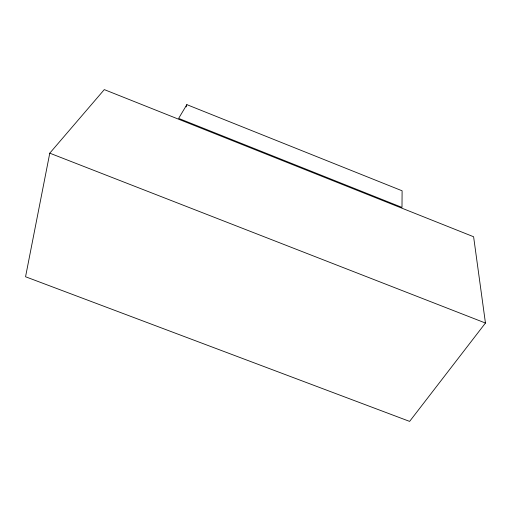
<?xml version="1.0" encoding="UTF-8"?>
<svg xmlns="http://www.w3.org/2000/svg" width="511" height="511" viewBox="0 0 511 511"><rect width="100%" height="100%" fill="white"/><g stroke="black" fill="none" stroke-linecap="round" stroke-linejoin="round"><path stroke-width="0.77" d="M49.771 153.172L25.55 276.758L409.618 421.396L485.45 323.041L473.608 236.753L104.295 89.604L49.771 153.172L485.45 323.041M186.125 106.914L186.854 104.64L402.106 190.795L401.991 207.409L178.639 118.399L186.854 104.64"/></g></svg>
